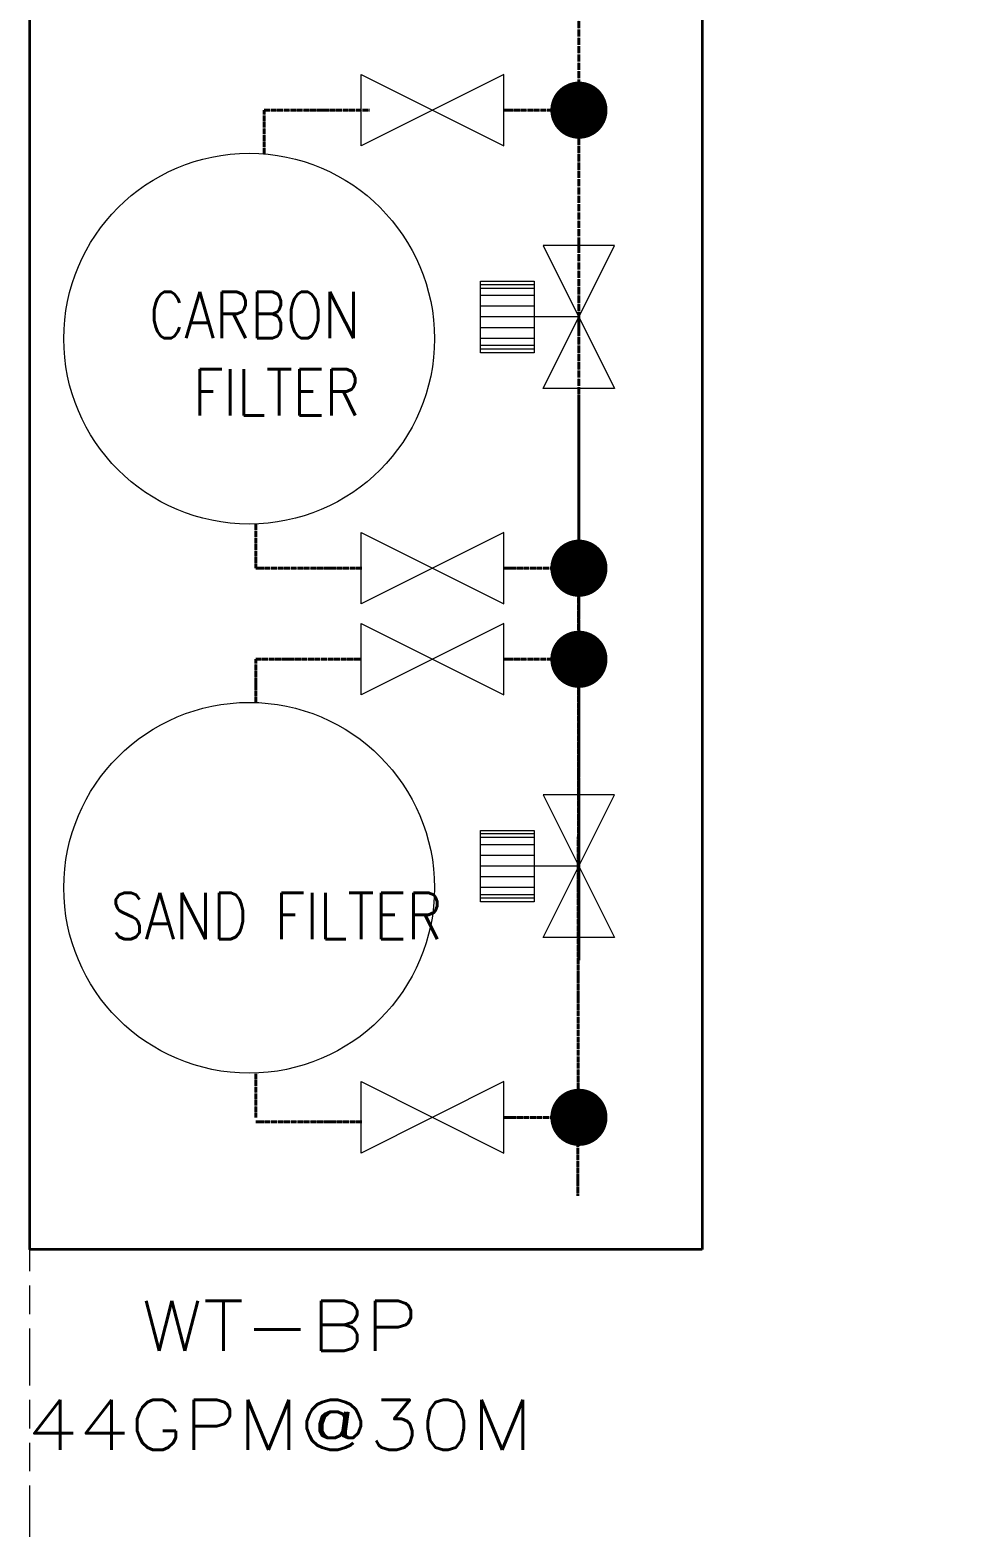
# Model space of a CAD drawing. Extents: x -234346 to 58427, y -132654 to -82394.
# Drawn here: x -203332 to -200685, y -103847 to -99654 of the extents above; entities that cross this region are included whole.
import ezdxf
from ezdxf.enums import TextEntityAlignment as Align

# ---------------------------------------------------------------- set-up
doc = ezdxf.new("R2010")
doc.units = 0
doc.header["$LTSCALE"] = 8
for name, pattern in [('Double dash', [55, 20, -5, 10, -5, 10, -5]), ('EAUFROID', [2.28, 2, -0.14, 0, -0.14]), ('WTA_CWP', [2.9, 2.5, -0.2, 0, -0.2])]:
    doc.linetypes.add(name, pattern=pattern)
doc.layers.get('0').update_dxf_attribs({"color": 9, "lineweight": 5})
for name, color, linetype, lineweight in [('0-D-COND-COLD', 4, 'EAUFROID', 40), ('0-D-SYMB', 161, 'Continuous', 20), ('0-D-TEXT', 120, 'Continuous', 18), ('C-PROP-LINE-OTLN', 7, 'Double dash', 9)]:
    doc.layers.add(name, color=color, linetype=linetype, lineweight=lineweight)
doc.layers.add('M-PB_FIRE', color=1, linetype='Continuous')
doc.layers.add('M-SCH-TEXT', color=3, linetype='Continuous')
doc.styles.add('ROMANS', font='romans.shx', dxfattribs={"width": 0.85})
doc.styles.add('WTA', font='romans.shx', dxfattribs={"width": 0.85})

# ---------------------------------------------------------------- blocks, each defined once
blk = doc.blocks.new('*U152')
at = {"color": 9}
for p, q in [((-0.045, 0.0627), (-0.045, 0.1377)), ((-0.04, 0.0627), (-0.04, 0.1377)), ((-0.03, 0.0627), (-0.03, 0.1377)), ((-0.015, 0.0627), (-0.015, 0.1377)), ((0, 0.0627), (0, 0.1377)), ((0.015, 0.0627), (0.015, 0.1377)), ((0.03, 0.0627), (0.03, 0.1377)), ((0.04, 0.0627), (0.04, 0.1377)), ((0.045, 0.0627), (0.045, 0.1377))]:
    blk.add_line(p, q, dxfattribs=at)
for p, q in [((-0.1, 0.05), (0.1, -0.05)), ((0.1, 0.05), (-0.1, -0.05)), ((-0.1, -0.05), (-0.1, 0.05)), ((0, 0), (0, 0.0627)), ((0.1, -0.05), (0.1, 0.05))]:
    blk.add_line(p, q)
blk.add_lwpolyline([(0.05, 0.1377), (-0.05, 0.1377), (-0.05, 0.0627), (0.05, 0.0627)], close=True)
blk = doc.blocks.new('*U154')
for p, q in [((-0.1, 0.05), (0.1, -0.05)), ((0.1, 0.05), (-0.1, -0.05)), ((-0.1, -0.05), (-0.1, 0.05)), ((0.1, -0.05), (0.1, 0.05))]:
    blk.add_line(p, q)

msp = doc.modelspace()

# ---------------------------------------------------------------- linework, layer by layer
at = {"layer": '0-D-COND-COLD', "linetype": 'WTA_CWP', "extrusion": (1.79797e-06, -3.45021e-06, 1)}
msp.add_line((-201794.3, -102259), (-201794.3, -98578.9), dxfattribs=at)
at = {"layer": '0-D-COND-COLD', "extrusion": (1.79797e-06, -3.45021e-06, 1)}
for p, q in [((-202676.1, -100001.1), (-202676.1, -99878.9)), ((-202676.1, -99878.9), (-202380.9, -99878.9)), ((-201794.3, -99878.9), (-202004.6, -99878.9)), ((-201794.3, -100658.1), (-201797.3, -102919)), ((-201794.3, -102259), (-201794.3, -100739.1)), ((-202699.9, -101039.5), (-202699.9, -101161.7)), ((-202402.1, -101161.7), (-202699.9, -101161.7)), ((-202004.6, -101161.7), (-201794.3, -101161.7)), ((-202699.9, -101538.9), (-202699.9, -101416.7)), ((-202699.9, -101416.7), (-202404.6, -101416.7)), ((-201794.3, -101416.7), (-202004.6, -101416.7)), ((-202699.9, -102577.4), (-202699.9, -102699.6)), ((-202402.1, -102712), (-202699.9, -102712)), ((-202004.6, -102699.6), (-201794.3, -102699.6))]:
    msp.add_line(p, q, dxfattribs=at)
at = {"layer": '0-D-COND-COLD', "linetype": 'WTA_CWP', "const_width": 80, "elevation": 0}
for points in [[(-201761.5, -99856, -1), (-201827.1, -99901.8, -1)], [(-201761.5, -101138.8, -1), (-201827.1, -101184.6, -1)], [(-201761.5, -101393.8, -1), (-201827.1, -101439.7, -1)], [(-201761.5, -102676.7, -1), (-201827.1, -102722.5, -1)]]:
    msp.add_lwpolyline(points, format="xyb", close=True, dxfattribs=at)
at = {"layer": '0-D-SYMB', "extrusion": (1.79797e-06, -3.45021e-06, 1)}
for centre in [(-202718.2, -100518.9, 0), (-202718.2, -102056.7, 0)]:
    msp.add_circle(centre, 519.2, dxfattribs=at)
at = {"layer": 'C-PROP-LINE-OTLN', "color": 8}
msp.add_lwpolyline([(-195710.3, -105650.9), (-203332.3, -105650.9), (-203332.3, -94864.1), (-195710.3, -94864.1)], close=True, dxfattribs=at)
at = {"layer": 'M-PB_FIRE', "lineweight": 35}
msp.add_lwpolyline([(-201449.3, -103070), (-203332.3, -103070), (-203332.3, -94864.1), (-201449.3, -94864.1)], close=True, dxfattribs=at)

# ---------------------------------------------------------------- block references
at = {"layer": '0-D-SYMB', "extrusion": (1.79797e-06, -3.45021e-06, 1), "xscale": 2000, "yscale": 2000, "zscale": 2000}
for p in [(-202204.6, -99878.9, 0), (-202204.6, -101161.7, 0), (-202204.6, -101416.7, 0), (-202204.6, -102699.6, 0)]:
    msp.add_blockref('*U154', p, dxfattribs=at)
at = {"layer": '0-D-SYMB', "extrusion": (-1.79797e-06, -3.45021e-06, 1), "xscale": -2000.000000000002, "yscale": 2000.000000000002, "zscale": 2000.000000000003, "rotation": 89.99999999964453}
for p in [(-201794.3, -100458.1, 0.7), (-201794.3, -101996, 0.7)]:
    msp.add_blockref('*U152', p, dxfattribs=at)

# ---------------------------------------------------------------- texts
at = {"layer": '0-D-TEXT', "ltscale": 0.18, "insert": (-202406.6, -100561.1), "char_height": 130, "width": 1034.499, "attachment_point": 6, "style": 'WTA'}
msp.add_mtext('CARBON FILTER', dxfattribs=at)
at = {"layer": '0-D-TEXT', "ltscale": 0.18, "insert": (-202177.4, -102135.6), "char_height": 130, "width": 1034.499, "attachment_point": 6, "rotation": 360, "style": 'WTA'}
msp.add_mtext('SAND FILTER', dxfattribs=at)
at = {"layer": 'M-SCH-TEXT', "color": 7, "style": 'ROMANS', "width": 1.2}
for s, p in [('WT-BP', (-202632, -103283.9)), ('44GPM@30M', (-202632, -103560.9))]:
    msp.add_text(s, height=140, dxfattribs=at).set_placement(p, align=Align.MIDDLE_CENTER)

doc.saveas('drawing.dxf')
